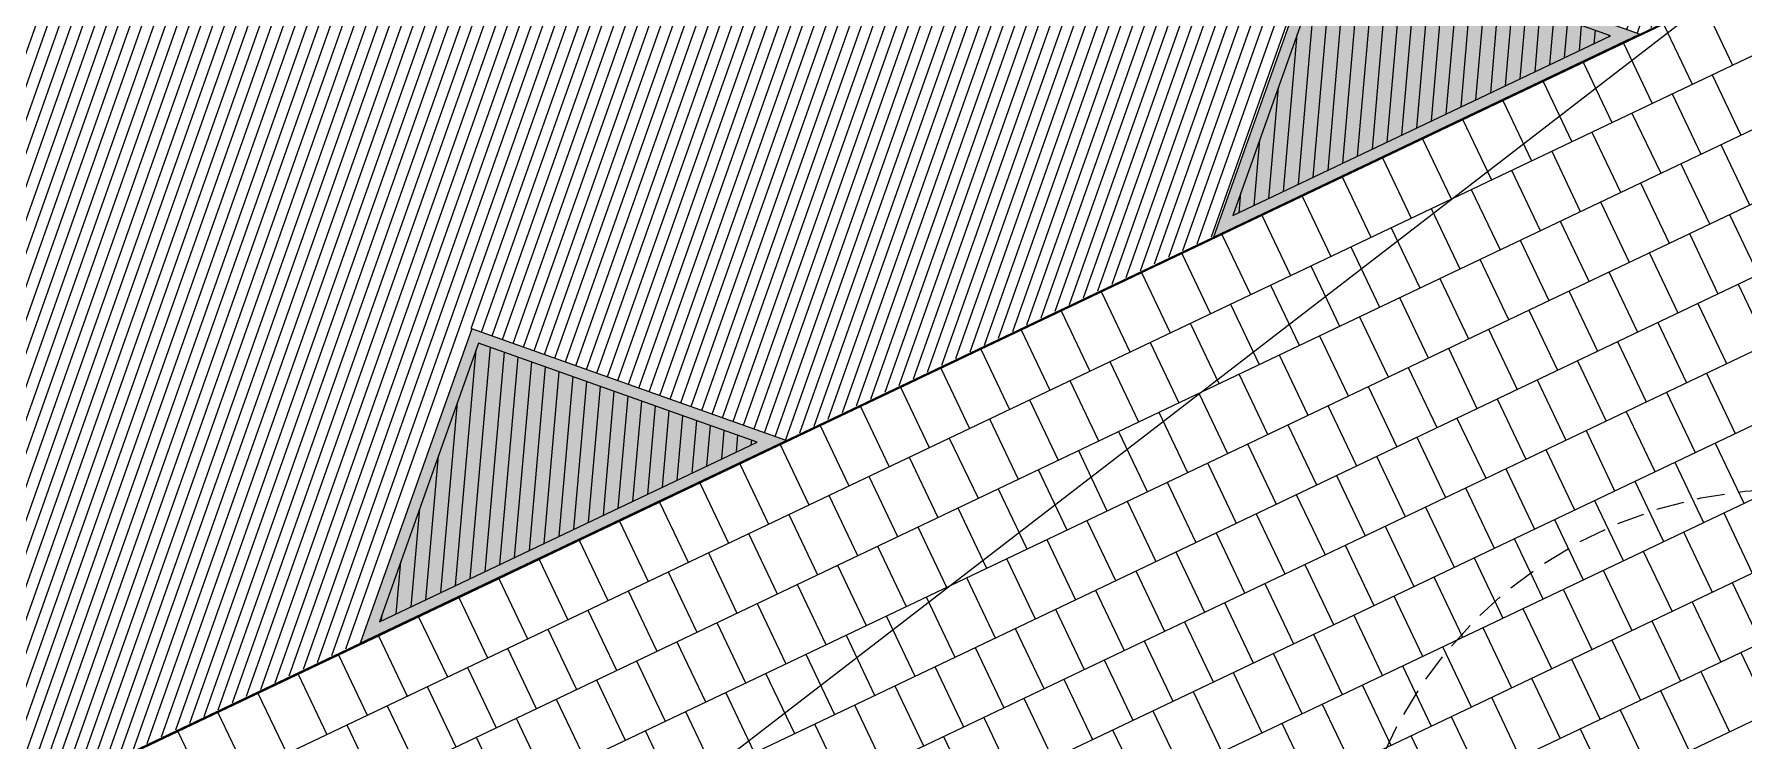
# Model space of a CAD drawing. Header units: metres. Extents: x 678805 to 1359287, y 2747329 to 5497370.
# Drawn here: x 679806.29 to 679821.66, y 2748759.48 to 2748765.83 of the extents above; entities that cross this region are included whole.
import ezdxf
from ezdxf.enums import TextEntityAlignment as Align

# ---------------------------------------------------------------- set-up
doc = ezdxf.new("R2010")
doc.units = ezdxf.units.M
doc.linetypes.add('XREF_MON_SFT_TREES$0$HIDDEN', pattern=[0.375, 0.25, -0.125])
for name, color, linetype in [('00_XREF_MON_HSC_PAVEMENT', 7, 'Continuous'), ('00_XREF_TWQ_SFT_TREES', 7, 'Continuous'), ('XREF_MON_HSC_PAVEMENT$0$03-TR-Tree Pit_Green', 74, 'Continuous'), ('XREF_MON_SFT_TREES$0$SL_TREE_CANOPY', 251, 'XREF_MON_SFT_TREES$0$HIDDEN'), ('XREF_MON_SFT_TREES$0$SL_TREE_TRUNK', 251, 'Continuous')]:
    doc.layers.add(name, color=color, linetype=linetype)
for name, color, linetype, true_color in [('02-L-Waterfeatures 01', 7, 'Continuous', 0x4da6ff), ('XREF_MON_HSC_PAVEMENT$0$03-TR-Tree Pit_White', 7, 'Continuous', 0xfcfcfc), ('XREF_MON_SFT_TREES$0$SL_TREE_ACACIA_NILOTICA', 7, 'Continuous', 0x264d00), ('XREF_MON_SFT_TREES$0$SL_TREE_ALBIZIA_LEBBECK', 7, 'Continuous', 0xa3a300)]:
    doc.layers.add(name, color=color, linetype=linetype, true_color=true_color)
for name, color, linetype, lineweight in [('XREF_MON_GENERAL_LAYOUT$0$02-L-Level Curves 0.50m', 33, 'Continuous', 5), ('XREF_MON_GENERAL_LAYOUT$0$02-L-Material Change', 251, 'Continuous', 5), ('XREF_MON_GENERAL_LAYOUT$0$04-BK-Tree Pit', 6, 'Continuous', 5), ('XREF_MON_HSC_PAVEMENT$0$02-L-B-Flat Bar', 251, 'Continuous', 5), ('XREF_MON_HSC_PAVEMENT$0$03-TR-Pavement_04_Dry Meadow_', 54, 'Continuous', 5), ('XREF_MON_HSC_PAVEMENT$0$04-BK-Tree Pit', 6, 'Continuous', 5)]:
    doc.layers.add(name, color=color, linetype=linetype, lineweight=lineweight)
for name, color, linetype, lineweight, true_color in [('XREF_MON_HSC_PAVEMENT$0$02-L-Joints-Paviment_07_Precast Concrete Blocks 60X40', 7, 'Continuous', 5, 0x999999), ('XREF_MON_HSC_PAVEMENT$0$03-TR-Pavement_02_Sealed Gravel', 7, 'Continuous', 5, 0x38321e), ('XREF_MON_HSC_PAVEMENT$0$03-TR-Pavement_04_Dry Meadow_2', 7, 'Continuous', 5, 0xe2c75d), ('XREF_MON_HSC_PAVEMENT$0$03-TR-Pavement_07_Precast Concrete Blocks 20X10', 7, 'Continuous', 5, 0x999999), ('XREF_MON_HSC_PAVEMENT$0$03-TR-Pavement_07_Precast Concrete Blocks 60X40', 7, 'Continuous', 5, 0x999999)]:
    doc.layers.add(name, color=color, linetype=linetype, lineweight=lineweight, true_color=true_color)
doc.layers.get('XREF_MON_SFT_TREES$0$SL_TREE_ACACIA_NILOTICA').off()
doc.layers.get('XREF_MON_SFT_TREES$0$SL_TREE_ALBIZIA_LEBBECK').off()
doc.styles.add('XREF_MON_GENERAL_LAYOUT$0$Standard', font='arial.ttf')

# ---------------------------------------------------------------- blocks, each defined once
blk = doc.blocks.new('XREF_MON_SFT_TREES$0$Acacia_nilotica')
h = blk.add_hatch()
h.set_pattern_fill('ANSI31', color=256, scale=0.1)
edge = h.paths.add_edge_path()
edge.add_arc((0, 0), 4, 0, 360)
at = {"layer": 'XREF_MON_SFT_TREES$0$SL_TREE_TRUNK'}
h = blk.add_hatch(color=256, dxfattribs=at)
h.dxf.hatch_style = 1
edge = h.paths.add_edge_path()
edge.add_arc((0, 0), 0.25, 0, 360)
at = {"layer": 'XREF_MON_SFT_TREES$0$SL_TREE_CANOPY', "linetype": 'XREF_MON_SFT_TREES$0$HIDDEN'}
blk.add_circle((0, 0), 4, dxfattribs=at)
at = {"layer": 'XREF_MON_SFT_TREES$0$SL_TREE_TRUNK'}
blk.add_circle((0, 0), 0.25, dxfattribs=at)
blk = doc.blocks.new('XREF_MON_SFT_TREES$0$Albizia_lebbeck')
h = blk.add_hatch()
h.set_pattern_fill('ANSI31', color=256, scale=0.1)
edge = h.paths.add_edge_path()
edge.add_arc((0, 0), 5, -25.4481, 334.5519)
at = {"layer": 'XREF_MON_SFT_TREES$0$SL_TREE_TRUNK'}
h = blk.add_hatch(color=256, dxfattribs=at)
h.dxf.hatch_style = 1
edge = h.paths.add_edge_path()
edge.add_arc((0, 0), 0.25, 0, 360)
at = {"layer": 'XREF_MON_SFT_TREES$0$SL_TREE_CANOPY', "linetype": 'XREF_MON_SFT_TREES$0$HIDDEN'}
blk.add_circle((0, 0), 5, dxfattribs=at)
at = {"layer": 'XREF_MON_SFT_TREES$0$SL_TREE_TRUNK'}
blk.add_circle((0, 0), 0.25, dxfattribs=at)
blk = doc.blocks.new('XREF_MON_SFT_TREES')
at = {"layer": 'XREF_MON_SFT_TREES$0$SL_TREE_ACACIA_NILOTICA', "rotation": 25.44812939262281}
blk.add_blockref('XREF_MON_SFT_TREES$0$Acacia_nilotica', (679822.083, 2748757.742), dxfattribs=at)
at = {"layer": 'XREF_MON_SFT_TREES$0$SL_TREE_ALBIZIA_LEBBECK', "rotation": 25.44812939262281}
blk.add_blockref('XREF_MON_SFT_TREES$0$Albizia_lebbeck', (679814.567, 2748753.809), dxfattribs=at)
blk = doc.blocks.new('XREF_MON_HSC_PAVEMENT$0$Alcorque Parking 8m2')
at = {"layer": 'XREF_MON_HSC_PAVEMENT$0$03-TR-Tree Pit_Green', "ltscale": 0.3}
h = blk.add_hatch(dxfattribs=at)
h.set_pattern_fill('ANSI31', color=256, scale=0.04, angle=40)
h.set_pattern_definition([(85, (-679726.04474, -2748720.75428), (-0.1265167266577, 0.011068779329), [])])
h.paths.add_polyline_path([(-1.079, -0.384), (2.316, 1.231), (-0.189, 2.121)])
at = {"layer": 'XREF_MON_HSC_PAVEMENT$0$03-TR-Tree Pit_White'}
h = blk.add_hatch(color=256, dxfattribs=at)
h.dxf.hatch_style = 1
h.paths.add_polyline_path([(-1.254, -0.578), (2.577, 1.245), (-0.25, 2.249)])
blk = doc.blocks.new('XREF_MON_HSC_PAVEMENT')
at = {"layer": 'XREF_MON_HSC_PAVEMENT$0$03-TR-Pavement_02_Sealed Gravel', "linetype": 'Continuous'}
h = blk.add_hatch(dxfattribs=at)
h.set_pattern_fill('ANSI31', color=256, scale=0.0393, angle=45)
h.set_pattern_definition([(90, (652974.11672, 2717198.73223), (-0.1247775, 0), [])])
h.paths.add_polyline_path([(679843.323, 2748762.983), (679802.488, 2748741.088), (679802.965, 2748740.321), (679830.585, 2748755.131), (679829.938, 2748752.01, -0.057467), (679826.729, 2748742.3, -0.236191), (679819.813, 2748736.788, -0.042406), (679814.857, 2748736.169, 0.057364), (679806.372, 2748734.851), (679806.924, 2748733.964, -0.055327), (679814.897, 2748735.17, 0.042406), (679820.02, 2748735.81, 0.236191), (679827.636, 2748741.88, 0.032502), (679829.774, 2748747.407, -0.216564), (679835.768, 2748753.578, -0.102224), (679839.134, 2748754.155, 0.122776), (679847.42, 2748755.923), (679848.03, 2748755.098), (679848.753, 2748755.634)])
h.paths.add_polyline_path([(679846.816, 2748756.742, -0.119949), (679839.168, 2748755.154, 0.102239), (679835.402, 2748754.509, 0.127244), (679830.778, 2748751.162, 0.003616), (679830.917, 2748751.807), (679831.734, 2748755.747), (679843.062, 2748761.821)], flags=16)
h.paths.add_polyline_path([(679846.663, 2748756.78, -0.118072), (679839.171, 2748755.254, 0.102239), (679835.366, 2748754.602, 0.11845), (679830.96, 2748751.528, 0.001446), (679831.015, 2748751.787), (679831.822, 2748755.681), (679843.033, 2748761.692)], flags=0)
at = {"layer": 'XREF_MON_HSC_PAVEMENT$0$03-TR-Pavement_04_Dry Meadow_', "linetype": 'Continuous'}
h = blk.add_hatch(dxfattribs=at)
h.set_pattern_fill('ANSI31', color=256, scale=0.0502, angle=45)
h.paths.add_polyline_path([(679847.95, 2748755.038), (679847.389, 2748755.797, -0.121575), (679839.13, 2748754.055, 0.102239), (679835.804, 2748753.485, 0.216438), (679829.869, 2748747.377, -0.032502), (679827.727, 2748741.838, -0.236191), (679820.041, 2748735.712, -0.042406), (679814.901, 2748735.07, 0.055117), (679806.979, 2748733.876), (679810.918, 2748727.551)])
h.paths.add_polyline_path([(679846.663, 2748756.78), (679843.033, 2748761.692), (679831.822, 2748755.681), (679831.015, 2748751.787, -0.001446), (679830.96, 2748751.528, -0.11845), (679835.366, 2748754.602, -0.102239), (679839.171, 2748755.254, 0.118072)])
edge = h.paths.add_edge_path()
edge.add_line((679829.84, 2748752.03), (679830.443, 2748754.942))
edge.add_line((679830.443, 2748754.942), (679803.018, 2748740.236))
edge.add_line((679803.018, 2748740.236), (679806.317, 2748734.939))
edge.add_arc((679816.341, 2748698.65), 37.648, 92.2638, 105.4414, ccw=False)
edge.add_arc((679813.692, 2748765.64), 29.393, 272.2638, 281.9768)
edge.add_arc((679817.762, 2748746.456), 9.783, 281.9768, 335.1335)
edge.add_arc((679786.232, 2748761.069), 44.535, 335.1335, 348.2894)
at = {"layer": 'XREF_MON_HSC_PAVEMENT$0$03-TR-Pavement_04_Dry Meadow_2', "ltscale": 2, "transparency": 33554687}
h = blk.add_hatch(dxfattribs=at)
h.set_pattern_fill('AR-CONC', color=256, scale=0.0067, angle=290)
h.paths.add_polyline_path([(679846.663, 2748756.78), (679843.033, 2748761.692), (679831.822, 2748755.681), (679831.015, 2748751.787, -0.001446), (679830.96, 2748751.528, -0.11845), (679835.366, 2748754.602, -0.102239), (679839.171, 2748755.254, 0.118072)])
edge = h.paths.add_edge_path(flags=16)
edge.add_arc((679832.774, 2748748.661), 2, 0, 360)
edge = h.paths.add_edge_path()
edge.add_line((679847.95, 2748755.038), (679847.389, 2748755.797))
edge.add_arc((679839.731, 2748771.658), 17.613, 268.0472, 295.7741, ccw=False)
edge.add_arc((679838.846, 2748745.72), 8.34, 88.0472, 111.3976)
edge.add_arc((679839.56, 2748743.898), 10.297, 111.3976, 160.2481)
edge.add_arc((679786.232, 2748761.069), 45.735, 335.1335, 342.5798, ccw=False)
edge.add_arc((679817.762, 2748746.456), 10.983, 281.9768, 335.1335, ccw=False)
edge.add_arc((679813.692, 2748765.64), 30.593, 272.2638, 281.9768, ccw=False)
edge.add_arc((679816.341, 2748698.65), 36.448, 92.2638, 104.8829)
edge.add_line((679806.979, 2748733.876), (679810.918, 2748727.551))
edge.add_line((679810.918, 2748727.551), (679847.95, 2748755.038))
edge = h.paths.add_edge_path()
edge.add_arc((679823.032, 2748740.346), 2, 179.9991, 276.2707)
edge.add_arc((679817.762, 2748746.456), 9.783, 281.9768, 304.1267, ccw=False)
edge.add_arc((679813.692, 2748765.64), 29.393, 272.2638, 281.9768, ccw=False)
edge.add_arc((679816.341, 2748698.65), 37.648, 92.2638, 105.4414)
edge.add_line((679806.317, 2748734.939), (679803.018, 2748740.236))
edge.add_line((679803.018, 2748740.236), (679830.443, 2748754.942))
edge.add_line((679830.443, 2748754.942), (679829.84, 2748752.03))
edge.add_arc((679786.232, 2748761.069), 44.535, 335.1335, 348.2894, ccw=False)
edge.add_arc((679817.762, 2748746.456), 9.783, 317.4276, 335.1335, ccw=False)
edge.add_arc((679823.032, 2748740.346), 2, 345.2825, 540)
edge = h.paths.add_edge_path(flags=17)
edge.add_line((679841.435, 2748755.333), (679840.837, 2748755.282))
edge.add_arc((679840.923, 2748757.78), 2.5, 129.6112, 268.0163, ccw=False)
edge.add_line((679839.329, 2748759.706), (679840.201, 2748760.174))
edge.add_arc((679840.923, 2748757.78), 2.5, -78.1912, 106.7896, ccw=False)
at = {"layer": 'XREF_MON_HSC_PAVEMENT$0$03-TR-Pavement_07_Precast Concrete Blocks 20X10'}
h = blk.add_hatch(dxfattribs=at)
h.set_pattern_fill('ANSI31', color=256, scale=0.0315, angle=25.5)
h.set_pattern_definition([(70.5, (0, 0), (-0.094275932128, 0.033384858509), [])])
edge = h.paths.add_edge_path()
edge.add_line((679754.639, 2748741.428), (679756.438, 2748737.648))
edge.add_line((679756.438, 2748737.648), (679759.31, 2748736.613))
edge.add_line((679759.31, 2748736.613), (679763.155, 2748738.443))
edge.add_line((679763.155, 2748738.443), (679764.159, 2748741.27))
edge.add_line((679764.159, 2748741.27), (679766.986, 2748740.266))
edge.add_line((679766.986, 2748740.266), (679770.831, 2748742.096))
edge.add_line((679770.831, 2748742.096), (679771.835, 2748744.923))
edge.add_line((679771.835, 2748744.923), (679774.662, 2748743.919))
edge.add_line((679774.662, 2748743.919), (679778.507, 2748745.748))
edge.add_line((679778.507, 2748745.748), (679779.511, 2748748.576))
edge.add_line((679779.511, 2748748.576), (679782.338, 2748747.571))
edge.add_line((679782.338, 2748747.571), (679786.176, 2748749.398))
edge.add_line((679786.176, 2748749.398), (679787.186, 2748752.228))
edge.add_line((679787.186, 2748752.228), (679790.014, 2748751.224))
edge.add_line((679790.014, 2748751.224), (679793.857, 2748753.054))
edge.add_line((679793.857, 2748753.054), (679794.828, 2748755.786))
edge.add_line((679794.828, 2748755.786), (679794.862, 2748755.88))
edge.add_line((679794.862, 2748755.88), (679797.688, 2748754.876))
edge.add_line((679797.688, 2748754.876), (679801.533, 2748756.706))
edge.add_line((679801.533, 2748756.706), (679802.537, 2748759.533))
edge.add_line((679802.537, 2748759.533), (679805.364, 2748758.529))
edge.add_line((679805.364, 2748758.529), (679809.208, 2748760.358))
edge.add_line((679809.208, 2748760.358), (679810.212, 2748763.185))
edge.add_line((679810.212, 2748763.185), (679813.04, 2748762.181))
edge.add_line((679813.04, 2748762.181), (679816.883, 2748764.01))
edge.add_line((679816.883, 2748764.01), (679817.885, 2748766.836))
edge.add_line((679817.885, 2748766.836), (679820.714, 2748765.833))
edge.add_line((679820.714, 2748765.833), (679824.559, 2748767.663))
edge.add_line((679824.559, 2748767.663), (679825.563, 2748770.49))
edge.add_line((679825.563, 2748770.49), (679828.39, 2748769.486))
edge.add_line((679828.39, 2748769.486), (679832.234, 2748771.315))
edge.add_line((679832.234, 2748771.315), (679833.238, 2748774.142))
edge.add_line((679833.238, 2748774.142), (679836.062, 2748773.137))
edge.add_line((679836.062, 2748773.137), (679839.907, 2748774.967))
edge.add_line((679839.907, 2748774.967), (679840.952, 2748777.865))
edge.add_line((679840.952, 2748777.865), (679839.153, 2748781.645))
edge.add_line((679839.153, 2748781.645), (679754.643, 2748741.429))
at = {"layer": 'XREF_MON_HSC_PAVEMENT$0$02-L-B-Flat Bar'}
blk.add_lwpolyline([(679759.323, 2748736.609), (679839.921, 2748774.962)], dxfattribs=at)
at = {"layer": 'XREF_MON_HSC_PAVEMENT$0$02-L-Joints-Paviment_07_Precast Concrete Blocks 60X40'}
for points in [[(679821.303, 2748766.092), (679821.561, 2748765.55)], [(679820.942, 2748765.92), (679821.2, 2748765.378)], [(679820.581, 2748765.748), (679820.839, 2748765.206)], [(679820.22, 2748765.576), (679820.477, 2748765.034)], [(679819.858, 2748765.404), (679820.116, 2748764.862)], [(679821.38, 2748765.464), (679821.638, 2748764.922)], [(679819.497, 2748765.232), (679819.755, 2748764.691)], [(679821.019, 2748765.292), (679821.277, 2748764.75)], [(679819.136, 2748765.06), (679819.394, 2748764.519)], [(679820.658, 2748765.12), (679820.916, 2748764.578)], [(679818.775, 2748764.889), (679819.033, 2748764.347)], [(679820.297, 2748764.948), (679820.555, 2748764.407)], [(679819.936, 2748764.776), (679820.193, 2748764.235)], [(679821.458, 2748764.836), (679821.715, 2748764.294)], [(679818.414, 2748764.717), (679818.671, 2748764.175)], [(679819.574, 2748764.605), (679819.832, 2748764.063)], [(679821.096, 2748764.664), (679821.354, 2748764.123)], [(679818.052, 2748764.545), (679818.31, 2748764.003)], [(679819.213, 2748764.433), (679819.471, 2748763.891)], [(679820.735, 2748764.492), (679820.993, 2748763.951)], [(679817.691, 2748764.373), (679817.949, 2748763.831)], [(679818.852, 2748764.261), (679819.11, 2748763.719)], [(679820.374, 2748764.321), (679820.632, 2748763.779)], [(679817.33, 2748764.201), (679817.588, 2748763.659)], [(679820.013, 2748764.149), (679820.271, 2748763.607)], [(679821.535, 2748764.209), (679821.793, 2748763.667)], [(679816.969, 2748764.029), (679817.227, 2748763.487)], [(679818.491, 2748764.089), (679818.749, 2748763.547)], [(679819.652, 2748763.977), (679819.909, 2748763.435)], [(679821.174, 2748764.037), (679821.431, 2748763.495)], [(679816.608, 2748763.857), (679816.866, 2748763.315)], [(679818.13, 2748763.917), (679818.388, 2748763.375)], [(679819.29, 2748763.805), (679819.548, 2748763.263)], [(679820.812, 2748763.865), (679821.07, 2748763.323)], [(679816.247, 2748763.685), (679816.504, 2748763.144)], [(679817.769, 2748763.745), (679818.026, 2748763.203)], [(679820.451, 2748763.693), (679820.709, 2748763.151)], [(679815.885, 2748763.514), (679816.143, 2748762.972)], [(679817.407, 2748763.573), (679817.665, 2748763.032)], [(679818.929, 2748763.633), (679819.187, 2748763.091)], [(679820.09, 2748763.521), (679820.348, 2748762.979)], [(679821.612, 2748763.581), (679821.87, 2748763.039)], [(679815.524, 2748763.342), (679815.782, 2748762.8)], [(679817.046, 2748763.401), (679817.304, 2748762.86)], [(679818.568, 2748763.461), (679818.826, 2748762.919)], [(679819.729, 2748763.349), (679819.987, 2748762.807)], [(679821.251, 2748763.409), (679821.509, 2748762.867)], [(679816.685, 2748763.23), (679816.943, 2748762.688)], [(679818.207, 2748763.289), (679818.465, 2748762.748)], [(679820.89, 2748763.237), (679821.148, 2748762.695)], [(679815.163, 2748763.17), (679815.421, 2748762.628)], [(679816.324, 2748763.058), (679816.582, 2748762.516)], [(679817.846, 2748763.117), (679818.104, 2748762.576)], [(679819.368, 2748763.177), (679819.626, 2748762.635)], [(679820.528, 2748763.065), (679820.786, 2748762.523)], [(679814.802, 2748762.998), (679815.06, 2748762.456)], [(679815.963, 2748762.886), (679816.22, 2748762.344)], [(679817.485, 2748762.946), (679817.742, 2748762.404)], [(679819.007, 2748763.005), (679819.264, 2748762.464)], [(679820.167, 2748762.893), (679820.425, 2748762.351)], [(679814.441, 2748762.826), (679814.698, 2748762.284)], [(679817.123, 2748762.774), (679817.381, 2748762.232)], [(679818.645, 2748762.833), (679818.903, 2748762.292)], [(679819.806, 2748762.721), (679820.064, 2748762.18)], [(679821.328, 2748762.781), (679821.586, 2748762.239)], [(679814.079, 2748762.654), (679814.337, 2748762.112)], [(679815.601, 2748762.714), (679815.859, 2748762.172)], [(679816.762, 2748762.602), (679817.02, 2748762.06)], [(679818.284, 2748762.662), (679818.542, 2748762.12)], [(679820.967, 2748762.609), (679821.225, 2748762.068)], [(679813.718, 2748762.482), (679813.976, 2748761.94)], [(679815.24, 2748762.542), (679815.498, 2748762)], [(679816.401, 2748762.43), (679816.659, 2748761.888)], [(679817.923, 2748762.49), (679818.181, 2748761.948)], [(679819.445, 2748762.55), (679819.703, 2748762.008)], [(679820.606, 2748762.437), (679820.864, 2748761.896)], [(679813.357, 2748762.31), (679813.615, 2748761.769)], [(679814.879, 2748762.37), (679815.137, 2748761.828)], [(679817.562, 2748762.318), (679817.82, 2748761.776)], [(679819.084, 2748762.378), (679819.342, 2748761.836)], [(679820.245, 2748762.266), (679820.502, 2748761.724)], [(679812.996, 2748762.139), (679813.254, 2748761.597)], [(679814.518, 2748762.198), (679814.776, 2748761.657)], [(679816.04, 2748762.258), (679816.298, 2748761.716)], [(679817.201, 2748762.146), (679817.458, 2748761.604)], [(679818.723, 2748762.206), (679818.98, 2748761.664)], [(679821.405, 2748762.153), (679821.663, 2748761.612)], [(679812.635, 2748761.967), (679812.892, 2748761.425)], [(679814.157, 2748762.026), (679814.414, 2748761.485)], [(679815.679, 2748762.086), (679815.936, 2748761.544)], [(679816.839, 2748761.974), (679817.097, 2748761.432)], [(679818.361, 2748762.034), (679818.619, 2748761.492)], [(679819.883, 2748762.094), (679820.141, 2748761.552)], [(679821.044, 2748761.982), (679821.302, 2748761.44)], [(679813.795, 2748761.855), (679814.053, 2748761.313)], [(679815.317, 2748761.914), (679815.575, 2748761.373)], [(679816.478, 2748761.802), (679816.736, 2748761.26)], [(679818, 2748761.862), (679818.258, 2748761.32)], [(679819.522, 2748761.922), (679819.78, 2748761.38)], [(679820.683, 2748761.81), (679820.941, 2748761.268)], [(679812.273, 2748761.795), (679812.531, 2748761.253)], [(679813.434, 2748761.683), (679813.692, 2748761.141)], [(679814.956, 2748761.742), (679815.214, 2748761.201)], [(679817.639, 2748761.69), (679817.897, 2748761.148)], [(679819.161, 2748761.75), (679819.419, 2748761.208)], [(679811.912, 2748761.623), (679812.17, 2748761.081)], [(679813.073, 2748761.511), (679813.331, 2748760.969)], [(679814.595, 2748761.571), (679814.853, 2748761.029)], [(679816.117, 2748761.63), (679816.375, 2748761.089)], [(679817.278, 2748761.518), (679817.536, 2748760.976)], [(679818.8, 2748761.578), (679819.058, 2748761.036)], [(679820.322, 2748761.638), (679820.58, 2748761.096)], [(679821.483, 2748761.526), (679821.74, 2748760.984)], [(679811.551, 2748761.451), (679811.809, 2748760.909)], [(679812.712, 2748761.339), (679812.97, 2748760.797)], [(679814.234, 2748761.399), (679814.492, 2748760.857)], [(679815.756, 2748761.458), (679816.014, 2748760.917)], [(679816.917, 2748761.346), (679817.174, 2748760.805)], [(679818.439, 2748761.406), (679818.696, 2748760.864)], [(679819.961, 2748761.466), (679820.218, 2748760.924)], [(679821.121, 2748761.354), (679821.379, 2748760.812)], [(679811.19, 2748761.279), (679811.448, 2748760.737)], [(679813.873, 2748761.227), (679814.13, 2748760.685)], [(679815.395, 2748761.287), (679815.652, 2748760.745)], [(679818.077, 2748761.234), (679818.335, 2748760.693)], [(679819.599, 2748761.294), (679819.857, 2748760.752)], [(679810.829, 2748761.107), (679811.086, 2748760.565)], [(679812.351, 2748761.167), (679812.608, 2748760.625)], [(679813.511, 2748761.055), (679813.769, 2748760.513)], [(679815.033, 2748761.115), (679815.291, 2748760.573)], [(679816.555, 2748761.175), (679816.813, 2748760.633)], [(679817.716, 2748761.062), (679817.974, 2748760.521)], [(679819.238, 2748761.122), (679819.496, 2748760.58)], [(679820.76, 2748761.182), (679821.018, 2748760.64)], [(679810.467, 2748760.935), (679810.725, 2748760.394)], [(679811.989, 2748760.995), (679812.247, 2748760.453)], [(679813.15, 2748760.883), (679813.408, 2748760.341)], [(679814.672, 2748760.943), (679814.93, 2748760.401)], [(679816.194, 2748761.003), (679816.452, 2748760.461)], [(679817.355, 2748760.891), (679817.613, 2748760.349)], [(679818.877, 2748760.95), (679819.135, 2748760.409)], [(679820.399, 2748761.01), (679820.657, 2748760.468)], [(679821.56, 2748760.898), (679821.818, 2748760.356)], [(679810.106, 2748760.763), (679810.364, 2748760.222)], [(679811.628, 2748760.823), (679811.886, 2748760.281)], [(679814.311, 2748760.771), (679814.569, 2748760.229)], [(679815.833, 2748760.831), (679816.091, 2748760.289)], [(679818.516, 2748760.778), (679818.774, 2748760.237)], [(679820.038, 2748760.838), (679820.296, 2748760.296)], [(679821.199, 2748760.726), (679821.456, 2748760.184)], [(679809.745, 2748760.592), (679810.003, 2748760.05)], [(679811.267, 2748760.651), (679811.525, 2748760.11)], [(679812.789, 2748760.711), (679813.047, 2748760.169)], [(679813.95, 2748760.599), (679814.208, 2748760.057)], [(679815.472, 2748760.659), (679815.73, 2748760.117)], [(679816.994, 2748760.719), (679817.252, 2748760.177)], [(679818.155, 2748760.607), (679818.412, 2748760.065)], [(679819.677, 2748760.666), (679819.934, 2748760.125)], [(679809.384, 2748760.42), (679809.642, 2748759.878)], [(679810.906, 2748760.48), (679811.164, 2748759.938)], [(679812.428, 2748760.539), (679812.686, 2748759.998)], [(679813.589, 2748760.427), (679813.846, 2748759.885)], [(679815.111, 2748760.487), (679815.368, 2748759.945)], [(679816.633, 2748760.547), (679816.89, 2748760.005)], [(679817.793, 2748760.435), (679818.051, 2748759.893)], [(679819.315, 2748760.494), (679819.573, 2748759.953)], [(679820.837, 2748760.554), (679821.095, 2748760.012)], [(679810.545, 2748760.308), (679810.803, 2748759.766)], [(679812.067, 2748760.367), (679812.325, 2748759.826)], [(679814.749, 2748760.315), (679815.007, 2748759.773)], [(679816.271, 2748760.375), (679816.529, 2748759.833)], [(679817.432, 2748760.263), (679817.69, 2748759.721)], [(679818.954, 2748760.323), (679819.212, 2748759.781)], [(679820.476, 2748760.382), (679820.734, 2748759.841)], [(679821.637, 2748760.27), (679821.895, 2748759.729)], [(679809.023, 2748760.248), (679809.281, 2748759.706)], [(679810.184, 2748760.136), (679810.441, 2748759.594)], [(679811.705, 2748760.196), (679811.963, 2748759.654)], [(679813.227, 2748760.255), (679813.485, 2748759.714)], [(679814.388, 2748760.143), (679814.646, 2748759.601)], [(679815.91, 2748760.203), (679816.168, 2748759.661)], [(679818.593, 2748760.151), (679818.851, 2748759.609)], [(679820.115, 2748760.211), (679820.373, 2748759.669)], [(679808.662, 2748760.076), (679808.919, 2748759.534)], [(679809.822, 2748759.964), (679810.08, 2748759.422)], [(679811.344, 2748760.024), (679811.602, 2748759.482)], [(679812.866, 2748760.083), (679813.124, 2748759.542)], [(679814.027, 2748759.971), (679814.285, 2748759.43)], [(679815.549, 2748760.031), (679815.807, 2748759.489)], [(679817.071, 2748760.091), (679817.329, 2748759.549)], [(679818.232, 2748759.979), (679818.49, 2748759.437)], [(679819.754, 2748760.039), (679820.012, 2748759.497)], [(679821.276, 2748760.098), (679821.534, 2748759.557)], [(679808.3, 2748759.904), (679808.558, 2748759.362)], [(679810.983, 2748759.852), (679811.241, 2748759.31)], [(679812.505, 2748759.912), (679812.763, 2748759.37)], [(679813.666, 2748759.799), (679813.924, 2748759.258)], [(679815.188, 2748759.859), (679815.446, 2748759.317)], [(679816.71, 2748759.919), (679816.968, 2748759.377)], [(679817.871, 2748759.807), (679818.128, 2748759.265)], [(679819.393, 2748759.867), (679819.65, 2748759.325)], [(679820.915, 2748759.927), (679821.172, 2748759.385)], [(679807.939, 2748759.732), (679808.197, 2748759.19)], [(679809.461, 2748759.792), (679809.719, 2748759.25)], [(679810.622, 2748759.68), (679810.88, 2748759.138)], [(679812.144, 2748759.74), (679812.402, 2748759.198)], [(679814.827, 2748759.687), (679815.084, 2748759.146)], [(679816.349, 2748759.747), (679816.606, 2748759.205)], [(679819.031, 2748759.695), (679819.289, 2748759.153)], [(679820.553, 2748759.755), (679820.811, 2748759.213)], [(679807.578, 2748759.56), (679807.836, 2748759.019)], [(679809.1, 2748759.62), (679809.358, 2748759.078)], [(679810.261, 2748759.508), (679810.519, 2748758.966)], [(679811.783, 2748759.568), (679812.041, 2748759.026)], [(679813.305, 2748759.628), (679813.563, 2748759.086)], [(679814.465, 2748759.516), (679814.723, 2748758.974)], [(679815.987, 2748759.575), (679816.245, 2748759.034)], [(679817.509, 2748759.635), (679817.767, 2748759.093)], [(679818.67, 2748759.523), (679818.928, 2748758.981)], [(679820.192, 2748759.583), (679820.45, 2748759.041)]]:
    blk.add_lwpolyline(points, dxfattribs=at)
at = {"layer": 'XREF_MON_HSC_PAVEMENT$0$03-TR-Pavement_07_Precast Concrete Blocks 60X40'}
for p, q in [((679602.439, 2748661.942), (679961.734, 2748832.918)), ((679602.698, 2748661.401), (679961.992, 2748832.376)), ((679602.956, 2748660.859), (679962.25, 2748831.835)), ((679603.215, 2748660.318), (679962.509, 2748831.293)), ((679603.474, 2748659.776), (679962.768, 2748830.752)), ((679603.732, 2748659.235), (679963.026, 2748830.21)), ((679733.636, 2748720.387), (679963.285, 2748829.669)), ((679733.894, 2748719.845), (679963.543, 2748829.127)), ((679723.497, 2748714.233), (679963.802, 2748828.586)), ((679723.755, 2748713.692), (679904.349, 2748799.63)), ((679713.899, 2748708.337), (679904.607, 2748799.088))]:
    blk.add_line(p, q, dxfattribs=at)
at = {"layer": 'XREF_MON_HSC_PAVEMENT$0$04-BK-Tree Pit'}
for p in [(679818.148, 2748764.583), (679810.473, 2748760.931)]:
    blk.add_blockref('XREF_MON_HSC_PAVEMENT$0$Alcorque Parking 8m2', p, dxfattribs=at)
blk = doc.blocks.new('XREF_MON_GENERAL_LAYOUT$0$Alcorque Parking 8m2')
blk.add_lwpolyline([(2.316, 1.231), (-0.189, 2.121), (-1.079, -0.384)], close=True)
at = {"layer": 'XREF_MON_GENERAL_LAYOUT$0$02-L-Material Change'}
blk.add_lwpolyline([(2.577, 1.245), (-0.25, 2.249), (-1.254, -0.578)], close=True, dxfattribs=at)
blk = doc.blocks.new('XREF_MON_GENERAL_LAYOUT')
at = {"layer": 'XREF_MON_GENERAL_LAYOUT$0$02-L-Level Curves 0.50m', "ltscale": 0.3}
blk.add_lwpolyline([(679839.629, 2748782.536), (679845.269, 2748784.555), (679715.53, 2748684.592)], dxfattribs=at)
at = {"layer": 'XREF_MON_GENERAL_LAYOUT$0$02-L-Material Change', "ltscale": 0.3}
blk.add_line((679759.304, 2748736.599), (679839.92, 2748774.962), dxfattribs=at)
at = {"layer": 'XREF_MON_GENERAL_LAYOUT$0$04-BK-Tree Pit'}
for p in [(679818.148, 2748764.583), (679810.473, 2748760.931)]:
    blk.add_blockref('XREF_MON_GENERAL_LAYOUT$0$Alcorque Parking 8m2', p, dxfattribs=at)
at = {"style": 'XREF_MON_GENERAL_LAYOUT$0$Standard'}
for tag, rotation, p in [('604,00', 330.2643, (679905.77, 2748776.558)), ('603,00', 330.2643, (679901.861, 2748753.477)), ('600,00', 133.826, (679944.597, 2748745.153)), ('602,00', 330.2643, (679883.319, 2748738.727)), ('601,00', 117.8906, (679920.972, 2748732.87)), ('601,00', 330.2643, (679864.777, 2748723.976)), ('600,00', 40.8833, (679777.405, 2748705.444, 1.17)), ('602,00', 330.2643, (679941.275, 2748705.483)), ('601,00', 40.8833, (679701.798, 2748703.889, 1.17)), ('598,00', 62.091, (679810.267, 2748702.619)), ('600,00', 330.2643, (679877.781, 2748691.131)), ('600,00', 19.5511, (679920.444, 2748685.496)), ('601,00', 330.2643, (679934.813, 2748683.804)), ('599,00', 330.2643, (679854.567, 2748679.061)), ('600,00', 88.3928, (679743.913, 2748675.572)), ('599,00', 20.6086, (679924.26, 2748675.216)), ('601,00', 88.3928, (679728.035, 2748671.318, -2)), ('602,00', 88.3928, (679711.826, 2748665.966, -1)), ('603,00', 88.3928, (679695.615, 2748660.611)), ('599,00', 40.8833, (679788.807, 2748655.829, 1.17)), ('601,00', 40.8833, (679627.612, 2748644.603, 1.17)), ('603,00', 41.7058, (679702.499, 2748628.484, 1.17)), ('600,00', 40.8833, (679645.925, 2748597.926, 1.17)), ('599,00', 34.2277, (679673.574, 2748555.136, 5.34))]:
    blk.add_attdef(tag, text='', height=1, rotation=rotation, dxfattribs=at).set_placement(p, align=Align.MIDDLE)
at = {"ltscale": 0.3, "style": 'XREF_MON_GENERAL_LAYOUT$0$Standard'}
for tag, rotation, p in [('603,50', 330.2643, (679911.501, 2748760.57)), ('602,50', 330.2643, (679892.865, 2748745.846)), ('600,50', 133.826, (679933.048, 2748738.729)), ('601,50', 330.2643, (679873.581, 2748731.671)), ('601,50', 101.2857, (679909.522, 2748726.945)), ('602,50', 330.2643, (679948.625, 2748713.86)), ('600,50', 39.606, (679743.243, 2748706.971)), ('600,50', 330.2643, (679880.266, 2748702.726)), ('600,50', 17.3537, (679917.615, 2748690.554)), ('599,50', 330.2643, (679867.197, 2748684.716)), ('599,50', 18.8944, (679921.71, 2748680.578)), ('599,50', 39.606, (679778.991, 2748677.241)), ('600,50', 88.3928, (679735.925, 2748673.586)), ('601,50', 88.3928, (679719.906, 2748668.581)), ('602,50', 88.3928, (679703.474, 2748663.452)), ('598,50', 330.2643, (679861.765, 2748662.397)), ('601,50', 39.606, (679610.513, 2748662.061)), ('600,00', 41.7058, (679752.308, 2748637.685)), ('601,00', 41.7058, (679736.044, 2748634.538)), ('599,00', 35.0835, (679763.043, 2748634.415, 1.17)), ('602,00', 41.7058, (679720.174, 2748633.096, 1.17)), ('600,00', 35.0835, (679747.063, 2748629.903, 1.17)), ('601,00', 35.0835, (679731.246, 2748625.239, 1.17)), ('600,50', 39.606, (679636.92, 2748621.339)), ('602,00', 35.0835, (679715.4, 2748620.639, 1.17)), ('599,50', 28.7604, (679659.482, 2748574.323))]:
    blk.add_attdef(tag, text='', height=1, rotation=rotation, dxfattribs=at).set_placement(p, align=Align.MIDDLE)

msp = doc.modelspace()

# ---------------------------------------------------------------- block references
at = {"layer": '00_XREF_MON_HSC_PAVEMENT'}
msp.add_blockref('XREF_MON_HSC_PAVEMENT', (0, 0), dxfattribs=at)
at = {"layer": '00_XREF_TWQ_SFT_TREES'}
msp.add_blockref('XREF_MON_SFT_TREES', (0, 0), dxfattribs=at)
at = {"layer": '02-L-Waterfeatures 01', "color": 18, "true_color": 0x000000}
msp.add_blockref('XREF_MON_GENERAL_LAYOUT', (0, 0), dxfattribs=at)

doc.saveas('drawing.dxf')
